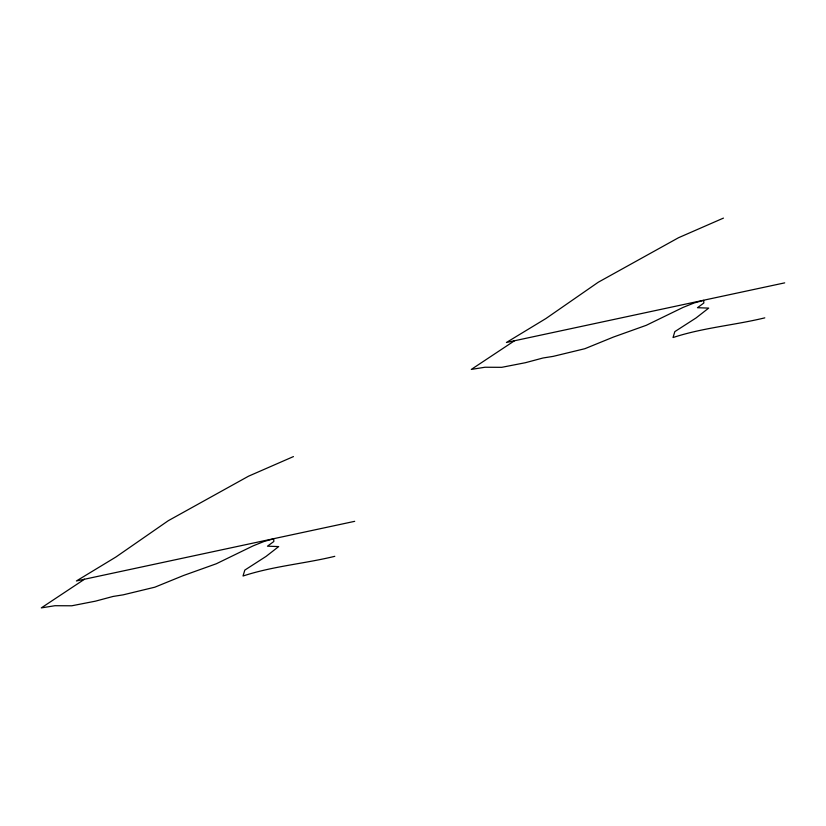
<?xml version="1.0" encoding="UTF-8"?>
<svg xmlns="http://www.w3.org/2000/svg" width="826" height="826" viewBox="0 0 826 826"><rect width="100%" height="100%" fill="white"/><g stroke="black" fill="none" stroke-linecap="round" stroke-linejoin="round"><path stroke-width="1.24" d="M84.5 579.232L41.3 607.895L54.96 605.716L71.748 605.788L95.444 601.163L113.048 596.455L123.157 594.844L154.865 587.183L183.475 575.515L216.298 563.766L253.035 545.903L264.186 541.422L273.643 538.851L273.84 541.495L267.479 546.182L278.682 546.585L266.055 556.414L244.816 570.095L243.02 576.021C272.817 566.171 304.298 563.755 334.798 556.321M514.495 340.766L471.305 369.418L484.965 367.24L501.754 367.322L525.45 362.697L543.043 357.988L553.152 356.378L584.87 348.706L613.481 337.039L646.293 325.299L683.03 307.427L694.181 302.946L703.649 300.385L703.845 303.018L697.485 307.706L708.687 308.108L696.06 317.948L674.821 331.629L673.025 337.545C702.823 327.705 734.304 325.279 764.804 317.855M723.452 218.105L678.507 237.733L598.282 282.224L545.914 318.537L506.41 342.491L784.7 282.864M293.447 456.582L248.502 476.21L168.287 520.7L115.908 557.013L76.405 580.967L354.695 521.33"/></g></svg>
